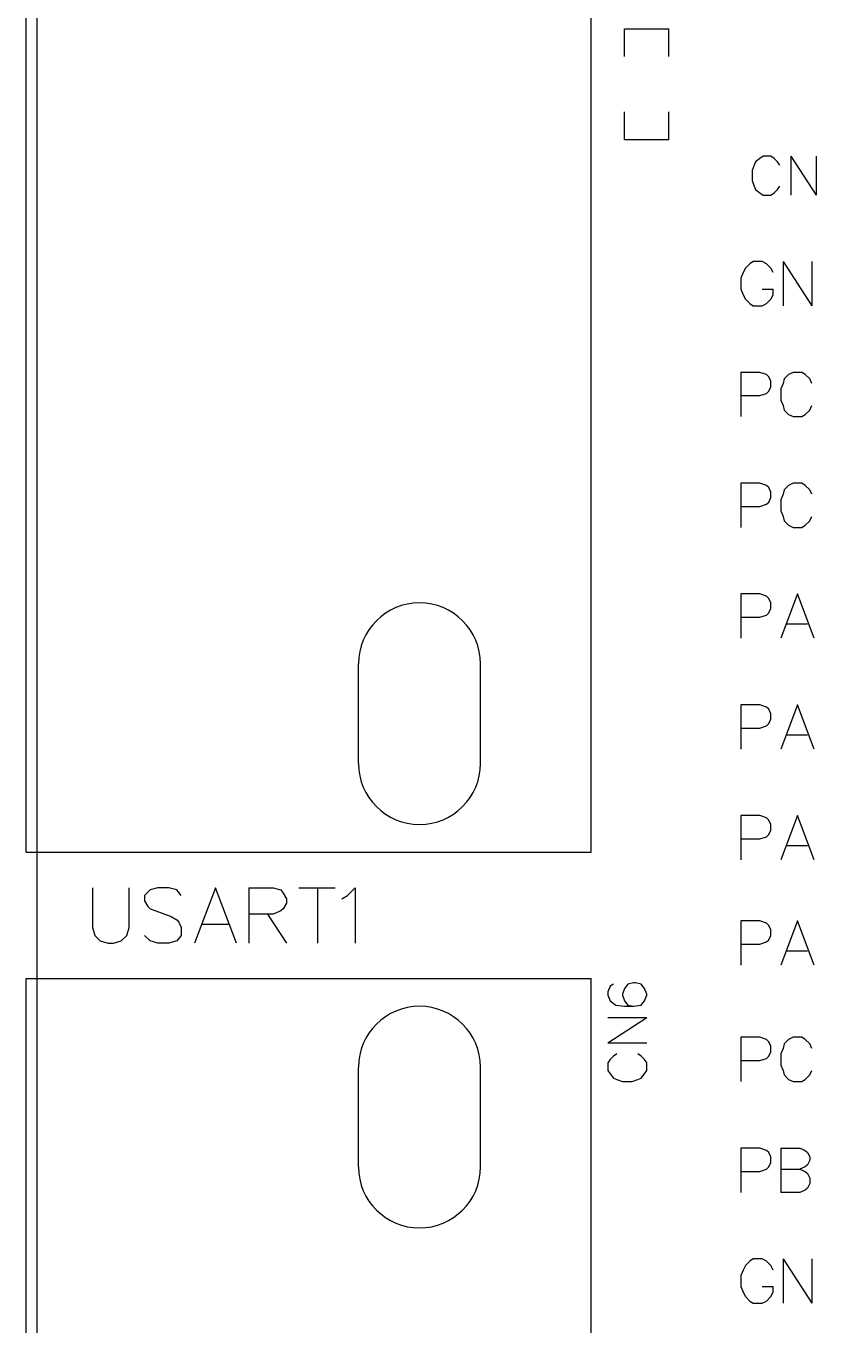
# Model space of a CAD drawing. Extents: x 38.11 to 42.78, y 50.2 to 57.
# Drawn here: x 38.14 to 38.855, y 54.755 to 55.927 of the extents above; entities that cross this region are included whole.
import ezdxf

# ---------------------------------------------------------------- set-up
doc = ezdxf.new("R2010")
doc.units = 0
doc.layers.add('gm1', color=3, linetype='CONTINUOUS')
doc.layers.add('gto', color=1, linetype='CONTINUOUS')

msp = doc.modelspace()

# ---------------------------------------------------------------- linework, layer by layer
at = {"layer": 'gm1', "color": 3}
msp.add_lwpolyline([(38.15, 50.2), (38.15, 57), (42.65, 57)], dxfattribs=at)
at = {"layer": 'gto', "color": 1}
for points in [[(38.15, 50.2), (38.15, 57), (42.65, 57)], [(38.14, 55.182), (38.14, 56.418), (38.65, 56.418)], [(38.65, 55.182), (38.65, 56.418)], [(38.68, 55.9), (38.68, 55.925), (38.72, 55.925)], [(38.72, 55.9), (38.72, 55.925)], [(38.68, 55.825), (38.68, 55.85)], [(38.72, 55.825), (38.72, 55.85)], [(38.68, 55.825), (38.72, 55.825)], [(38.82, 55.802), (38.818, 55.805), (38.815, 55.808), (38.812, 55.81), (38.805, 55.81), (38.802, 55.808), (38.798, 55.805), (38.797, 55.802), (38.795, 55.797), (38.795, 55.788), (38.797, 55.783), (38.798, 55.78), (38.802, 55.777), (38.805, 55.775), (38.812, 55.775), (38.815, 55.777), (38.818, 55.78), (38.82, 55.783)], [(38.83, 55.81), (38.83, 55.775)], [(38.83, 55.81), (38.853, 55.775)], [(38.853, 55.81), (38.853, 55.775)], [(38.814, 55.705), (38.812, 55.709), (38.808, 55.713), (38.804, 55.715), (38.796, 55.715), (38.793, 55.713), (38.789, 55.709), (38.787, 55.705), (38.785, 55.7), (38.785, 55.69), (38.787, 55.685), (38.789, 55.681), (38.793, 55.677), (38.796, 55.675), (38.804, 55.675), (38.808, 55.677), (38.812, 55.681), (38.814, 55.685), (38.814, 55.69)], [(38.823, 55.715), (38.823, 55.675)], [(38.823, 55.715), (38.849, 55.675)], [(38.849, 55.715), (38.849, 55.675)], [(38.804, 55.69), (38.814, 55.69)], [(38.785, 55.594), (38.802, 55.594), (38.808, 55.596), (38.81, 55.598), (38.812, 55.602), (38.812, 55.607), (38.81, 55.611), (38.808, 55.613), (38.802, 55.615), (38.785, 55.615), (38.785, 55.575)], [(38.849, 55.605), (38.847, 55.609), (38.843, 55.613), (38.84, 55.615), (38.832, 55.615), (38.828, 55.613), (38.824, 55.609), (38.823, 55.605), (38.821, 55.6), (38.821, 55.59), (38.823, 55.585), (38.824, 55.581), (38.828, 55.577), (38.832, 55.575), (38.84, 55.575), (38.843, 55.577), (38.847, 55.581), (38.849, 55.585)], [(38.785, 55.494), (38.802, 55.494), (38.808, 55.496), (38.81, 55.498), (38.812, 55.502), (38.812, 55.507), (38.81, 55.511), (38.808, 55.513), (38.802, 55.515), (38.785, 55.515), (38.785, 55.475)], [(38.849, 55.505), (38.847, 55.509), (38.843, 55.513), (38.84, 55.515), (38.832, 55.515), (38.828, 55.513), (38.824, 55.509), (38.823, 55.505), (38.821, 55.5), (38.821, 55.49), (38.823, 55.485), (38.824, 55.481), (38.828, 55.477), (38.832, 55.475), (38.84, 55.475), (38.843, 55.477), (38.847, 55.481), (38.849, 55.485)], [(38.785, 55.394), (38.802, 55.394), (38.808, 55.396), (38.81, 55.398), (38.812, 55.402), (38.812, 55.407), (38.81, 55.411), (38.808, 55.413), (38.802, 55.415), (38.785, 55.415), (38.785, 55.375)], [(38.851, 55.375), (38.836, 55.415), (38.821, 55.375)], [(38.826, 55.388), (38.845, 55.388)], [(38.44, 55.262), (38.44, 55.352)], [(38.55, 55.262), (38.55, 55.352)], [(38.785, 55.294), (38.802, 55.294), (38.808, 55.296), (38.81, 55.298), (38.812, 55.302), (38.812, 55.307), (38.81, 55.311), (38.808, 55.313), (38.802, 55.315), (38.785, 55.315), (38.785, 55.275)], [(38.851, 55.275), (38.836, 55.315), (38.821, 55.275)], [(38.826, 55.288), (38.845, 55.288)], [(38.785, 55.194), (38.802, 55.194), (38.808, 55.196), (38.81, 55.198), (38.812, 55.202), (38.812, 55.207), (38.81, 55.211), (38.808, 55.213), (38.802, 55.215), (38.785, 55.215), (38.785, 55.175)], [(38.851, 55.175), (38.836, 55.215), (38.821, 55.175)], [(38.14, 55.182), (38.65, 55.182)], [(38.826, 55.188), (38.845, 55.188)], [(38.2, 55.15), (38.2, 55.114), (38.202, 55.107), (38.207, 55.102), (38.214, 55.1), (38.219, 55.1), (38.226, 55.102), (38.231, 55.107), (38.233, 55.114), (38.233, 55.15)], [(38.28, 55.143), (38.276, 55.148), (38.269, 55.15), (38.259, 55.15), (38.252, 55.148), (38.247, 55.143), (38.247, 55.138), (38.25, 55.133), (38.252, 55.131), (38.257, 55.129), (38.271, 55.124), (38.276, 55.121), (38.278, 55.119), (38.28, 55.114), (38.28, 55.107), (38.276, 55.102), (38.269, 55.1), (38.259, 55.1), (38.252, 55.102), (38.247, 55.107)], [(38.33, 55.1), (38.311, 55.15), (38.292, 55.1)], [(38.341, 55.15), (38.341, 55.1)], [(38.341, 55.15), (38.363, 55.15), (38.37, 55.148), (38.372, 55.145), (38.375, 55.14), (38.375, 55.136), (38.372, 55.131), (38.37, 55.129), (38.363, 55.126), (38.341, 55.126)], [(38.386, 55.15), (38.419, 55.15)], [(38.403, 55.15), (38.403, 55.1)], [(38.425, 55.14), (38.43, 55.143), (38.437, 55.15), (38.437, 55.1)], [(38.358, 55.126), (38.375, 55.1)], [(38.785, 55.099), (38.802, 55.099), (38.808, 55.101), (38.81, 55.103), (38.812, 55.107), (38.812, 55.112), (38.81, 55.116), (38.808, 55.118), (38.802, 55.12), (38.785, 55.12), (38.785, 55.08)], [(38.851, 55.08), (38.836, 55.12), (38.821, 55.08)], [(38.299, 55.117), (38.323, 55.117)], [(38.826, 55.093), (38.845, 55.093)], [(38.14, 55.068), (38.65, 55.068)], [(38.14, 53.832), (38.14, 55.068)], [(38.65, 53.832), (38.65, 55.068)], [(38.67, 55.063), (38.667, 55.061), (38.665, 55.056), (38.665, 55.053), (38.667, 55.048), (38.672, 55.044), (38.68, 55.043), (38.688, 55.043), (38.695, 55.044), (38.698, 55.048), (38.7, 55.053), (38.7, 55.054), (38.698, 55.059), (38.695, 55.063), (38.69, 55.064), (38.688, 55.064), (38.683, 55.063), (38.68, 55.059), (38.678, 55.054), (38.678, 55.053), (38.68, 55.048), (38.683, 55.044), (38.688, 55.043)], [(38.665, 55.01), (38.7, 55.033)], [(38.665, 55.033), (38.7, 55.033)], [(38.785, 54.994), (38.802, 54.994), (38.808, 54.996), (38.81, 54.998), (38.812, 55.002), (38.812, 55.007), (38.81, 55.011), (38.808, 55.013), (38.802, 55.015), (38.785, 55.015), (38.785, 54.975)], [(38.849, 55.005), (38.847, 55.009), (38.843, 55.013), (38.84, 55.015), (38.832, 55.015), (38.828, 55.013), (38.824, 55.009), (38.823, 55.005), (38.821, 55), (38.821, 54.99), (38.823, 54.985), (38.824, 54.981), (38.828, 54.977), (38.832, 54.975), (38.84, 54.975), (38.843, 54.977), (38.847, 54.981), (38.849, 54.985)], [(38.665, 55.01), (38.7, 55.01)], [(38.673, 55), (38.67, 54.998), (38.667, 54.995), (38.665, 54.992), (38.665, 54.985), (38.667, 54.982), (38.67, 54.978), (38.673, 54.977), (38.678, 54.975), (38.687, 54.975), (38.692, 54.977), (38.695, 54.978), (38.698, 54.982), (38.7, 54.985), (38.7, 54.992), (38.698, 54.995), (38.695, 54.998), (38.692, 55)], [(38.44, 54.898), (38.44, 54.988)], [(38.55, 54.898), (38.55, 54.988)], [(38.785, 54.894), (38.802, 54.894), (38.808, 54.896), (38.81, 54.898), (38.812, 54.902), (38.812, 54.907), (38.81, 54.911), (38.808, 54.913), (38.802, 54.915), (38.785, 54.915), (38.785, 54.875)], [(38.821, 54.915), (38.821, 54.875)], [(38.821, 54.915), (38.838, 54.915), (38.843, 54.913), (38.845, 54.911), (38.847, 54.907), (38.847, 54.904), (38.845, 54.9), (38.843, 54.898), (38.838, 54.896)], [(38.821, 54.896), (38.838, 54.896), (38.843, 54.894), (38.845, 54.892), (38.847, 54.888), (38.847, 54.883), (38.845, 54.879), (38.843, 54.877), (38.838, 54.875), (38.821, 54.875)], [(38.814, 54.805), (38.812, 54.809), (38.808, 54.813), (38.804, 54.815), (38.796, 54.815), (38.793, 54.813), (38.789, 54.809), (38.787, 54.805), (38.785, 54.8), (38.785, 54.79), (38.787, 54.785), (38.789, 54.781), (38.793, 54.777), (38.796, 54.775), (38.804, 54.775), (38.808, 54.777), (38.812, 54.781), (38.814, 54.785), (38.814, 54.79)], [(38.823, 54.815), (38.823, 54.775)], [(38.823, 54.815), (38.849, 54.775)], [(38.849, 54.815), (38.849, 54.775)], [(38.804, 54.79), (38.814, 54.79)]]:
    msp.add_lwpolyline(points, dxfattribs=at)
for points in [[(38.55, 55.352), (38.55, 55.352, 1), (38.44, 55.352), (38.44, 55.352)], [(38.44, 55.262), (38.44, 55.262, 1), (38.55, 55.262), (38.55, 55.262)], [(38.55, 54.988), (38.55, 54.988, 1), (38.44, 54.988), (38.44, 54.988)], [(38.44, 54.898), (38.44, 54.898, 1), (38.55, 54.898), (38.55, 54.898)]]:
    msp.add_lwpolyline(points, format="xyb", dxfattribs=at)

doc.saveas('drawing.dxf')
